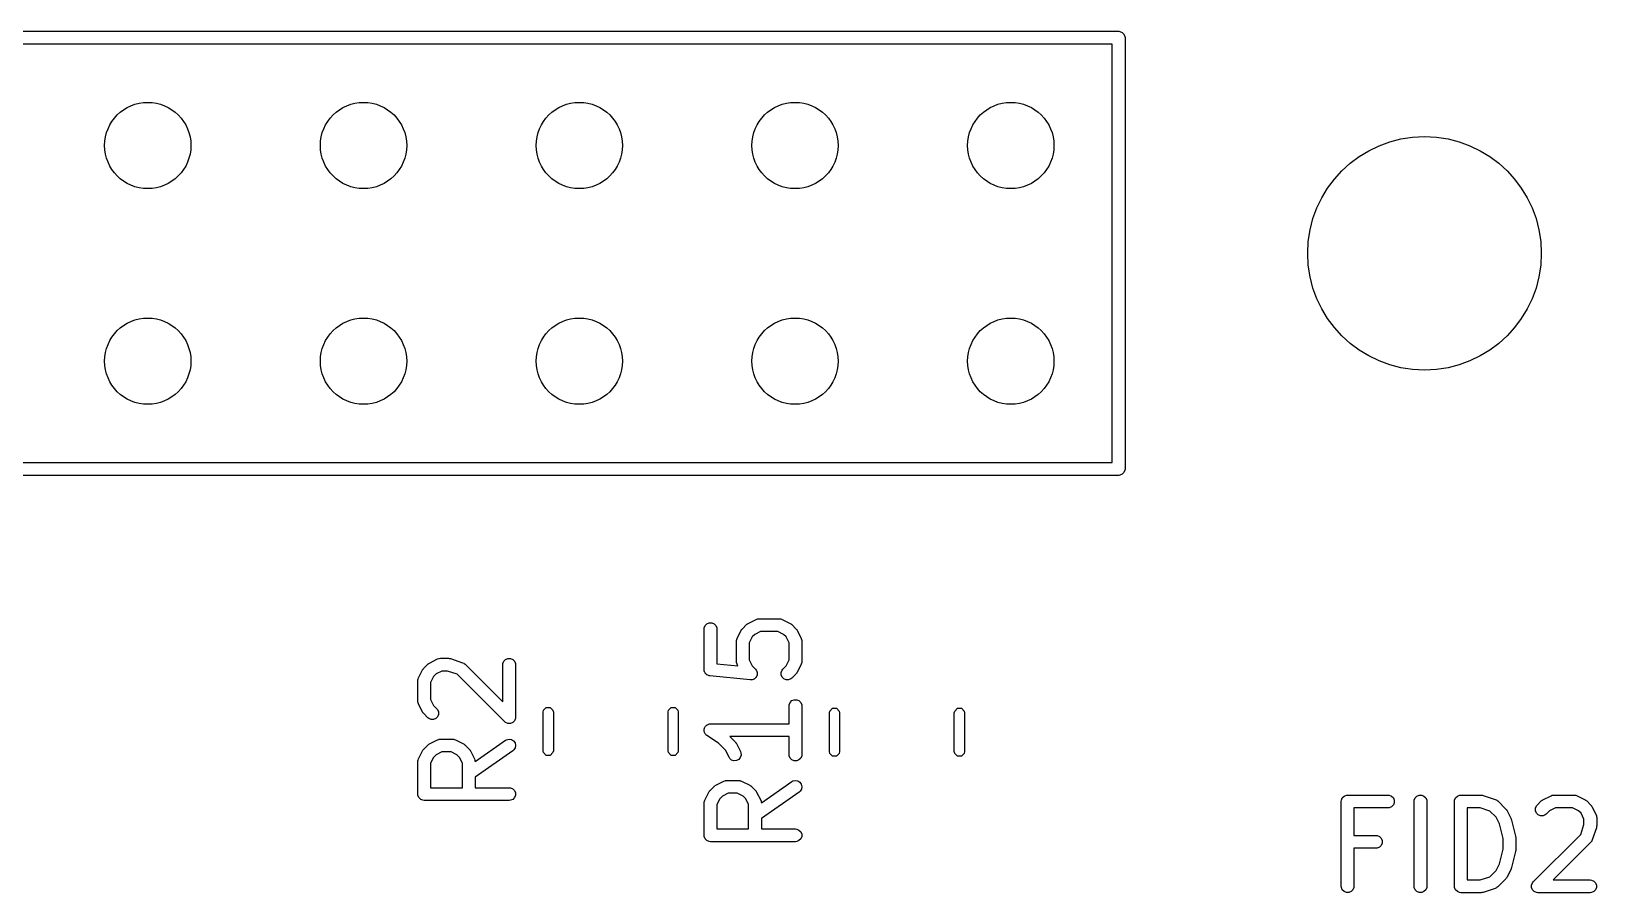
# Model space of a CAD drawing. Header units: inches. Extents: x 1.99 to 4.41, y -4.34 to -2.1.
# Drawn here: x 3.685 to 4.411, y -2.501 to -2.102 of the extents above; entities that cross this region are included whole.
import ezdxf

# ---------------------------------------------------------------- set-up
doc = ezdxf.new("R2010")
doc.units = ezdxf.units.IN
doc.header["$MEASUREMENT"] = 0
doc.layers.add('BLACK', color=250, linetype='CONTINUOUS')

msp = doc.modelspace()

# ---------------------------------------------------------------- linework, layer by layer
at = {"layer": 'BLACK', "linetype": 'CONTINUOUS'}
for p, q in [((2.18898, -2.10177), (4.18898, -2.10177)), ((4.18898, -2.10177), (4.18955, -2.10183)), ((4.18955, -2.10183), (4.19062, -2.10227)), ((4.19062, -2.10227), (4.19143, -2.10308)), ((4.19143, -2.10308), (4.19187, -2.10415)), ((4.18602, -2.10768), (2.19193, -2.10768)), ((4.18602, -2.30177), (4.18602, -2.10768)), ((4.19187, -2.10415), (4.19193, -2.10472)), ((4.19193, -2.10472), (4.19193, -2.30472)), ((2.29193, -2.30177), (4.18602, -2.30177)), ((4.19143, -2.30636), (4.19062, -2.30718)), ((4.19187, -2.3053), (4.19143, -2.30636)), ((4.19193, -2.30472), (4.19187, -2.3053)), ((4.18898, -2.30768), (2.28898, -2.30768)), ((4.18955, -2.30762), (4.18898, -2.30768)), ((4.19062, -2.30718), (4.18955, -2.30762)), ((3.99684, -2.37897), (3.9969, -2.37839)), ((3.99684, -2.39771), (3.99684, -2.37897)), ((3.9969, -2.37839), (3.99734, -2.37732)), ((3.99734, -2.37732), (3.99816, -2.37651)), ((3.99816, -2.37651), (3.99922, -2.37607)), ((3.99922, -2.37607), (4.00037, -2.37607)), ((4.00037, -2.37607), (4.00144, -2.37651)), ((4.00144, -2.37651), (4.00225, -2.37732)), ((4.00225, -2.37732), (4.00269, -2.37839)), ((4.00269, -2.37839), (4.00275, -2.37897)), ((4.00275, -2.37897), (4.00275, -2.39504)), ((4.01215, -2.38327), (4.01403, -2.37952)), ((4.01403, -2.37952), (4.01418, -2.37927)), ((4.01418, -2.37927), (4.01421, -2.3792)), ((4.01421, -2.3792), (4.01428, -2.37912)), ((4.01428, -2.37912), (4.01434, -2.37903)), ((4.01434, -2.37903), (4.0144, -2.37898)), ((4.0144, -2.37898), (4.01458, -2.37875)), ((4.01458, -2.37875), (4.01646, -2.37688)), ((4.01646, -2.37688), (4.01668, -2.37669)), ((4.01668, -2.37669), (4.01673, -2.37663)), ((4.01673, -2.37663), (4.01682, -2.37658)), ((4.01682, -2.37658), (4.0169, -2.37651)), ((4.0169, -2.37651), (4.01698, -2.37648)), ((4.01698, -2.37648), (4.01722, -2.37632)), ((4.01722, -2.37632), (4.02097, -2.37445)), ((4.02097, -2.37445), (4.02151, -2.37424)), ((4.02151, -2.37424), (4.02162, -2.37423)), ((4.02162, -2.37423), (4.02172, -2.37419)), ((4.02172, -2.37419), (4.02229, -2.37414)), ((4.02229, -2.37414), (4.03167, -2.37414)), ((4.03167, -2.37414), (4.03224, -2.37419)), ((4.03224, -2.37419), (4.03234, -2.37423)), ((4.03234, -2.37423), (4.03245, -2.37424)), ((4.03245, -2.37424), (4.03299, -2.37445)), ((4.03299, -2.37445), (4.03674, -2.37632)), ((4.03674, -2.37632), (4.03698, -2.37648)), ((4.03698, -2.37648), (4.03706, -2.37651)), ((4.03706, -2.37651), (4.03714, -2.37658)), ((4.03714, -2.37658), (4.03723, -2.37663)), ((4.03723, -2.37663), (4.03728, -2.37669)), ((4.03728, -2.37669), (4.0375, -2.37688)), ((4.0375, -2.37688), (4.03938, -2.37875)), ((4.03938, -2.37875), (4.03956, -2.37898)), ((4.03956, -2.37898), (4.03962, -2.37903)), ((4.03962, -2.37903), (4.03968, -2.37912)), ((4.03968, -2.37912), (4.03975, -2.3792)), ((4.03975, -2.3792), (4.03978, -2.37927)), ((4.03978, -2.37927), (4.03993, -2.37952)), ((4.03993, -2.37952), (4.04181, -2.38327)), ((4.01184, -2.38459), (4.0119, -2.38401)), ((4.01184, -2.39396), (4.01184, -2.38459)), ((4.0119, -2.38401), (4.01194, -2.38392)), ((4.01194, -2.38392), (4.01195, -2.38381)), ((4.01195, -2.38381), (4.01215, -2.38327)), ((4.0191, -2.38259), (4.01775, -2.38529)), ((4.01775, -2.38529), (4.01775, -2.39327)), ((4.02029, -2.38139), (4.0191, -2.38259)), ((4.02299, -2.38004), (4.02029, -2.38139)), ((4.03097, -2.38004), (4.02299, -2.38004)), ((4.03367, -2.38139), (4.03097, -2.38004)), ((4.03486, -2.38259), (4.03367, -2.38139)), ((4.03621, -2.38529), (4.03486, -2.38259)), ((4.03621, -2.39327), (4.03621, -2.38529)), ((4.04181, -2.38327), (4.04201, -2.38381)), ((4.04201, -2.38381), (4.04202, -2.38392)), ((4.04202, -2.38392), (4.04206, -2.38401)), ((4.04206, -2.38401), (4.04212, -2.38459)), ((4.04212, -2.38459), (4.04212, -2.39396)), ((3.86955, -2.39468), (3.8733, -2.3928)), ((3.8733, -2.3928), (3.87384, -2.3926)), ((3.87384, -2.3926), (3.87394, -2.39259)), ((3.87394, -2.39259), (3.87404, -2.39255)), ((3.87404, -2.39255), (3.87462, -2.39249)), ((3.87462, -2.39249), (3.87837, -2.39249)), ((3.87837, -2.39249), (3.87866, -2.39252)), ((3.87866, -2.39252), (3.87874, -2.39251)), ((3.87874, -2.39251), (3.87884, -2.39254)), ((3.87884, -2.39254), (3.87894, -2.39255)), ((3.87894, -2.39255), (3.87902, -2.39258)), ((3.87902, -2.39258), (3.8793, -2.39264)), ((3.8793, -2.39264), (3.88493, -2.39452)), ((3.90359, -2.39487), (3.90403, -2.3938)), ((3.90403, -2.3938), (3.90485, -2.39299)), ((3.90485, -2.39299), (3.90591, -2.39255)), ((3.90591, -2.39255), (3.90706, -2.39255)), ((3.90706, -2.39255), (3.90813, -2.39299)), ((3.90813, -2.39299), (3.90894, -2.3938)), ((3.90894, -2.3938), (3.90938, -2.39487)), ((4.0119, -2.39454), (4.01184, -2.39396)), ((4.01775, -2.39327), (4.0191, -2.39596)), ((4.03486, -2.39596), (4.03621, -2.39327)), ((4.04212, -2.39396), (4.04206, -2.39454)), ((3.86448, -2.40162), (3.86635, -2.39787)), ((3.86635, -2.39787), (3.86651, -2.39763)), ((3.86651, -2.39763), (3.86654, -2.39755)), ((3.86654, -2.39755), (3.8666, -2.39747)), ((3.8666, -2.39747), (3.86666, -2.39738)), ((3.86666, -2.39738), (3.86672, -2.39733)), ((3.86672, -2.39733), (3.86691, -2.39711)), ((3.86691, -2.39711), (3.86878, -2.39523)), ((3.86878, -2.39523), (3.86901, -2.39505)), ((3.86901, -2.39505), (3.86906, -2.39499)), ((3.86906, -2.39499), (3.86915, -2.39493)), ((3.86915, -2.39493), (3.86923, -2.39486)), ((3.86923, -2.39486), (3.8693, -2.39483)), ((3.8693, -2.39483), (3.86955, -2.39468)), ((3.87142, -2.40094), (3.87007, -2.40364)), ((3.87262, -2.39975), (3.87142, -2.40094)), ((3.87531, -2.3984), (3.87262, -2.39975)), ((3.87789, -2.3984), (3.87531, -2.3984)), ((3.8824, -2.3999), (3.87789, -2.3984)), ((3.9044, -2.4219), (3.8824, -2.3999)), ((3.88493, -2.39452), (3.88545, -2.39475)), ((3.88545, -2.39475), (3.88553, -2.39482)), ((3.88553, -2.39482), (3.88563, -2.39486)), ((3.88563, -2.39486), (3.88608, -2.39523)), ((3.88608, -2.39523), (3.90354, -2.41269)), ((3.90354, -2.39544), (3.90359, -2.39487)), ((3.90354, -2.41269), (3.90354, -2.39544)), ((3.90938, -2.39487), (3.90944, -2.39544)), ((3.90944, -2.39544), (3.90944, -2.41982)), ((3.99686, -2.39793), (3.99684, -2.39771)), ((3.99686, -2.398), (3.99686, -2.39793)), ((3.99688, -2.39807), (3.99686, -2.398)), ((3.9969, -2.39829), (3.99688, -2.39807)), ((3.99707, -2.39869), (3.9969, -2.39829)), ((3.99719, -2.3991), (3.99707, -2.39869)), ((3.99728, -2.39922), (3.99719, -2.3991)), ((3.99734, -2.39935), (3.99728, -2.39922)), ((3.99765, -2.39966), (3.99734, -2.39935)), ((3.99792, -2.39999), (3.99765, -2.39966)), ((3.99805, -2.40006), (3.99792, -2.39999)), ((3.99816, -2.40017), (3.99805, -2.40006)), ((3.99855, -2.40033), (3.99816, -2.40017)), ((3.99893, -2.40054), (3.99855, -2.40033)), ((3.99915, -2.40058), (3.99893, -2.40054)), ((3.99922, -2.40061), (3.99915, -2.40058)), ((3.99929, -2.40061), (3.99922, -2.40061)), ((3.9995, -2.40065), (3.99929, -2.40061)), ((4.01825, -2.40253), (3.9995, -2.40065)), ((4.00275, -2.39504), (4.01252, -2.39602)), ((4.01194, -2.39464), (4.0119, -2.39454)), ((4.01195, -2.39474), (4.01194, -2.39464)), ((4.01215, -2.39528), (4.01195, -2.39474)), ((4.01252, -2.39602), (4.01215, -2.39528)), ((4.0191, -2.39596), (4.02063, -2.3975)), ((4.02082, -2.40146), (4.02049, -2.40174)), ((4.02063, -2.3975), (4.021, -2.39795)), ((4.02089, -2.40133), (4.02082, -2.40146)), ((4.021, -2.40123), (4.02089, -2.40133)), ((4.021, -2.39795), (4.02106, -2.39808)), ((4.02116, -2.40083), (4.021, -2.40123)), ((4.02106, -2.39808), (4.02115, -2.3982)), ((4.02115, -2.3982), (4.02127, -2.39861)), ((4.02137, -2.40045), (4.02116, -2.40083)), ((4.02127, -2.39861), (4.02144, -2.39901)), ((4.02138, -2.4003), (4.02137, -2.40045)), ((4.02144, -2.40016), (4.02138, -2.4003)), ((4.02144, -2.39901), (4.02144, -2.39916)), ((4.02144, -2.39916), (4.02148, -2.3993)), ((4.02148, -2.3993), (4.02144, -2.39973)), ((4.02144, -2.39973), (4.02144, -2.40016)), ((4.03252, -2.39901), (4.03296, -2.39795)), ((4.03252, -2.40016), (4.03252, -2.39901)), ((4.03296, -2.40123), (4.03252, -2.40016)), ((4.03296, -2.39795), (4.03333, -2.3975)), ((4.03378, -2.40204), (4.03296, -2.40123)), ((4.03333, -2.3975), (4.03486, -2.39596)), ((4.03938, -2.3998), (4.0375, -2.40168)), ((4.03956, -2.39957), (4.03938, -2.3998)), ((4.03962, -2.39952), (4.03956, -2.39957)), ((4.03968, -2.39943), (4.03962, -2.39952)), ((4.03975, -2.39935), (4.03968, -2.39943)), ((4.03978, -2.39928), (4.03975, -2.39935)), ((4.03993, -2.39903), (4.03978, -2.39928)), ((4.04181, -2.39528), (4.03993, -2.39903)), ((4.04201, -2.39474), (4.04181, -2.39528)), ((4.04202, -2.39464), (4.04201, -2.39474)), ((4.04206, -2.39454), (4.04202, -2.39464)), ((3.86417, -2.40294), (3.86422, -2.40237)), ((3.86417, -2.41232), (3.86417, -2.40294)), ((3.86422, -2.40237), (3.86426, -2.40227)), ((3.86426, -2.40227), (3.86427, -2.40216)), ((3.86427, -2.40216), (3.86448, -2.40162)), ((3.87007, -2.40364), (3.87007, -2.41162)), ((4.01883, -2.40253), (4.01825, -2.40253)), ((4.01897, -2.40248), (4.01883, -2.40253)), ((4.01912, -2.40248), (4.01897, -2.40248)), ((4.01952, -2.40232), (4.01912, -2.40248)), ((4.01993, -2.40219), (4.01952, -2.40232)), ((4.02005, -2.4021), (4.01993, -2.40219)), ((4.02018, -2.40204), (4.02005, -2.4021)), ((4.02049, -2.40174), (4.02018, -2.40204)), ((4.03484, -2.40248), (4.03378, -2.40204)), ((4.03599, -2.40248), (4.03484, -2.40248)), ((4.03706, -2.40204), (4.03599, -2.40248)), ((4.0375, -2.40168), (4.03706, -2.40204)), ((3.86422, -2.41289), (3.86417, -2.41232)), ((3.86426, -2.41299), (3.86422, -2.41289)), ((3.86427, -2.4131), (3.86426, -2.41299)), ((3.86448, -2.41364), (3.86427, -2.4131)), ((3.86635, -2.41739), (3.86448, -2.41364)), ((3.87007, -2.41162), (3.87142, -2.41432)), ((3.87142, -2.41432), (3.87296, -2.41585)), ((3.87296, -2.41585), (3.87332, -2.4163)), ((3.92242, -2.41653), (3.9237, -2.41526)), ((3.9237, -2.41526), (3.92551, -2.41526)), ((3.92551, -2.41526), (3.92679, -2.41653)), ((3.9803, -2.41653), (3.98158, -2.41526)), ((3.98158, -2.41526), (3.98338, -2.41526)), ((3.98338, -2.41526), (3.98466, -2.41653)), ((4.03621, -2.41459), (4.03627, -2.41401)), ((4.03621, -2.42288), (4.03621, -2.41459)), ((4.03627, -2.41401), (4.03671, -2.41295)), ((4.03671, -2.41295), (4.03753, -2.41213)), ((4.03753, -2.41213), (4.03859, -2.41169)), ((4.03859, -2.41169), (4.03974, -2.41169)), ((4.03974, -2.41169), (4.04081, -2.41213)), ((4.04081, -2.41213), (4.04162, -2.41295)), ((4.04162, -2.41295), (4.04206, -2.41401)), ((4.04206, -2.41401), (4.04212, -2.41459)), ((4.04212, -2.41459), (4.04212, -2.43708)), ((4.0551, -2.41693), (4.05638, -2.41565)), ((4.05638, -2.41565), (4.05819, -2.41565)), ((4.05819, -2.41565), (4.05947, -2.41693)), ((4.11298, -2.41693), (4.11425, -2.41565)), ((4.11425, -2.41565), (4.11606, -2.41565)), ((4.11606, -2.41565), (4.11734, -2.41693)), ((3.86651, -2.41764), (3.86635, -2.41739)), ((3.86654, -2.41771), (3.86651, -2.41764)), ((3.8666, -2.41779), (3.86654, -2.41771)), ((3.86666, -2.41788), (3.8666, -2.41779)), ((3.86672, -2.41793), (3.86666, -2.41788)), ((3.86691, -2.41815), (3.86672, -2.41793)), ((3.86878, -2.42003), (3.86691, -2.41815)), ((3.86923, -2.4204), (3.86878, -2.42003)), ((3.87029, -2.42084), (3.86923, -2.4204)), ((3.87144, -2.42084), (3.87029, -2.42084)), ((3.87251, -2.4204), (3.87144, -2.42084)), ((3.87332, -2.41958), (3.87251, -2.4204)), ((3.87332, -2.4163), (3.87376, -2.41737)), ((3.87376, -2.41852), (3.87332, -2.41958)), ((3.87376, -2.41737), (3.87376, -2.41852)), ((3.90485, -2.42227), (3.9044, -2.4219)), ((3.9056, -2.42258), (3.90485, -2.42227)), ((3.90591, -2.42271), (3.9056, -2.42258)), ((3.90706, -2.42271), (3.90591, -2.42271)), ((3.90591, -2.42271), (3.90591, -2.42271)), ((3.90813, -2.42227), (3.90706, -2.42271)), ((3.90894, -2.42146), (3.90813, -2.42227)), ((3.90926, -2.4207), (3.90894, -2.42146)), ((3.90938, -2.42039), (3.90926, -2.4207)), ((3.90944, -2.41982), (3.90938, -2.42039)), ((3.92224, -2.41744), (3.92242, -2.41653)), ((3.92224, -2.43532), (3.92224, -2.41744)), ((3.92679, -2.41653), (3.92697, -2.41744)), ((3.92697, -2.41744), (3.92697, -2.43532)), ((3.98012, -2.41744), (3.9803, -2.41653)), ((3.98012, -2.43532), (3.98012, -2.41744)), ((3.98466, -2.41653), (3.98484, -2.41744)), ((3.98484, -2.41744), (3.98484, -2.43532)), ((3.99842, -2.42327), (3.99866, -2.42311)), ((3.99866, -2.42311), (3.99895, -2.42305)), ((3.99895, -2.42305), (3.99922, -2.42294)), ((3.99922, -2.42294), (3.99979, -2.42288)), ((3.99979, -2.42288), (3.99979, -2.42288)), ((3.99979, -2.42288), (3.99979, -2.42288)), ((3.99979, -2.42288), (3.9998, -2.42288)), ((3.9998, -2.42288), (4.03621, -2.42288)), ((4.05492, -2.41783), (4.0551, -2.41693)), ((4.05492, -2.43571), (4.05492, -2.41783)), ((4.05947, -2.41693), (4.05965, -2.41783)), ((4.05965, -2.41783), (4.05965, -2.43571)), ((4.1128, -2.41783), (4.11298, -2.41693)), ((4.1128, -2.43571), (4.1128, -2.41783)), ((4.11734, -2.41693), (4.11752, -2.41783)), ((4.11752, -2.41783), (4.11752, -2.43571)), ((3.86955, -2.43217), (3.8733, -2.4303)), ((3.8733, -2.4303), (3.87384, -2.43009)), ((3.87384, -2.43009), (3.87394, -2.43008)), ((3.87394, -2.43008), (3.87404, -2.43004)), ((3.87404, -2.43004), (3.87462, -2.42999)), ((3.87462, -2.42999), (3.88024, -2.42999)), ((3.88024, -2.42999), (3.88082, -2.43004)), ((3.88082, -2.43004), (3.88092, -2.43008)), ((3.88092, -2.43008), (3.88102, -2.43009)), ((3.88102, -2.43009), (3.88156, -2.4303)), ((3.88156, -2.4303), (3.88531, -2.43217)), ((3.9048, -2.43052), (3.9053, -2.43024)), ((3.9053, -2.43024), (3.90642, -2.42999)), ((3.90642, -2.42999), (3.90756, -2.43019)), ((3.90756, -2.43019), (3.90853, -2.43081)), ((3.99684, -2.42584), (3.9969, -2.42555)), ((3.9969, -2.42612), (3.99684, -2.42584)), ((3.9969, -2.42526), (3.99701, -2.42499)), ((3.9969, -2.42555), (3.9969, -2.42526)), ((3.9969, -2.42641), (3.9969, -2.42612)), ((3.99701, -2.42668), (3.9969, -2.42641)), ((3.99701, -2.42499), (3.99707, -2.42471)), ((3.99707, -2.42697), (3.99701, -2.42668)), ((3.99707, -2.42471), (3.99723, -2.42446)), ((3.99723, -2.42721), (3.99707, -2.42697)), ((3.99723, -2.42446), (3.99734, -2.42419)), ((3.99734, -2.42747), (3.99723, -2.42721)), ((3.99734, -2.42419), (3.99755, -2.42399)), ((3.99755, -2.42768), (3.99734, -2.42747)), ((3.99755, -2.42399), (3.99771, -2.42375)), ((3.99771, -2.42792), (3.99755, -2.42768)), ((3.99771, -2.42375), (3.99795, -2.42359)), ((3.99815, -2.42829), (3.99771, -2.42792)), ((3.99795, -2.42359), (3.99816, -2.42338)), ((3.99816, -2.42829), (3.99815, -2.42829)), ((3.99816, -2.42338), (3.99842, -2.42327)), ((4.00354, -2.43188), (3.99816, -2.42829)), ((3.99816, -2.42829), (3.99816, -2.42829)), ((3.99816, -2.42829), (3.99816, -2.42829)), ((4.03621, -2.42879), (4.0088, -2.42879)), ((4.0088, -2.42879), (4.01126, -2.43125)), ((4.03621, -2.43708), (4.03621, -2.42879)), ((3.86448, -2.43912), (3.86635, -2.43537)), ((3.86635, -2.43537), (3.86651, -2.43512)), ((3.86651, -2.43512), (3.86654, -2.43505)), ((3.86654, -2.43505), (3.8666, -2.43497)), ((3.8666, -2.43497), (3.86666, -2.43488)), ((3.86666, -2.43488), (3.86672, -2.43483)), ((3.86672, -2.43483), (3.86691, -2.4346)), ((3.86691, -2.4346), (3.86878, -2.43273)), ((3.86878, -2.43273), (3.86901, -2.43254)), ((3.86901, -2.43254), (3.86906, -2.43248)), ((3.86906, -2.43248), (3.86915, -2.43243)), ((3.86915, -2.43243), (3.86923, -2.43236)), ((3.86923, -2.43236), (3.8693, -2.43233)), ((3.8693, -2.43233), (3.86955, -2.43217)), ((3.87262, -2.43724), (3.87142, -2.43844)), ((3.87531, -2.43589), (3.87262, -2.43724)), ((3.87955, -2.43589), (3.87531, -2.43589)), ((3.88224, -2.43724), (3.87955, -2.43589)), ((3.88344, -2.43844), (3.88224, -2.43724)), ((3.88531, -2.43217), (3.88556, -2.43233)), ((3.88556, -2.43233), (3.88563, -2.43236)), ((3.88563, -2.43236), (3.88571, -2.43243)), ((3.88571, -2.43243), (3.8858, -2.43248)), ((3.8858, -2.43248), (3.88585, -2.43254)), ((3.88585, -2.43254), (3.88608, -2.43273)), ((3.88608, -2.43273), (3.88795, -2.4346)), ((3.88795, -2.4346), (3.88814, -2.43483)), ((3.88814, -2.43483), (3.8882, -2.43488)), ((3.8882, -2.43488), (3.88826, -2.43497)), ((3.88826, -2.43497), (3.88832, -2.43505)), ((3.88832, -2.43505), (3.88835, -2.43512)), ((3.88835, -2.43512), (3.88851, -2.43537)), ((3.88851, -2.43537), (3.89038, -2.43912)), ((3.89069, -2.44039), (3.9048, -2.43052)), ((3.90818, -2.43536), (3.89069, -2.4476)), ((3.90862, -2.43498), (3.90818, -2.43536)), ((3.90853, -2.43081), (3.90919, -2.43175)), ((3.90924, -2.43401), (3.90862, -2.43498)), ((3.90919, -2.43175), (3.90944, -2.43288)), ((3.90944, -2.43288), (3.90924, -2.43401)), ((3.92242, -2.43622), (3.92224, -2.43532)), ((3.9237, -2.4375), (3.92242, -2.43622)), ((3.92551, -2.4375), (3.9237, -2.4375)), ((3.92679, -2.43622), (3.92551, -2.4375)), ((3.92697, -2.43532), (3.92679, -2.43622)), ((3.9803, -2.43622), (3.98012, -2.43532)), ((3.98158, -2.4375), (3.9803, -2.43622)), ((3.98338, -2.4375), (3.98158, -2.4375)), ((3.98466, -2.43622), (3.98338, -2.4375)), ((3.98484, -2.43532), (3.98466, -2.43622)), ((4.00674, -2.43508), (4.00354, -2.43188)), ((4.0084, -2.4384), (4.00674, -2.43508)), ((4.01126, -2.43125), (4.01144, -2.43147)), ((4.01144, -2.43147), (4.0115, -2.43152)), ((4.0115, -2.43152), (4.01156, -2.43161)), ((4.01156, -2.43161), (4.01162, -2.43169)), ((4.01162, -2.43169), (4.01165, -2.43176)), ((4.01165, -2.43176), (4.01181, -2.43201)), ((4.01181, -2.43201), (4.01369, -2.43576)), ((4.01397, -2.43745), (4.01361, -2.43855)), ((4.01369, -2.43576), (4.01389, -2.4363)), ((4.01389, -2.4363), (4.01397, -2.43745)), ((4.03627, -2.43766), (4.03621, -2.43708)), ((4.03671, -2.43872), (4.03627, -2.43766)), ((4.04206, -2.43766), (4.04162, -2.43872)), ((4.04212, -2.43708), (4.04206, -2.43766)), ((4.0551, -2.43662), (4.05492, -2.43571)), ((4.05638, -2.43789), (4.0551, -2.43662)), ((4.05947, -2.43662), (4.05819, -2.43789)), ((4.05965, -2.43571), (4.05947, -2.43662)), ((4.11298, -2.43662), (4.1128, -2.43571)), ((4.11425, -2.43789), (4.11298, -2.43662)), ((4.11734, -2.43662), (4.11606, -2.43789)), ((4.11752, -2.43571), (4.11734, -2.43662)), ((3.86417, -2.44044), (3.86422, -2.43986)), ((3.86417, -2.45544), (3.86417, -2.44044)), ((3.86422, -2.43986), (3.86426, -2.43976)), ((3.86426, -2.43976), (3.86427, -2.43966)), ((3.86427, -2.43966), (3.86448, -2.43912)), ((3.87142, -2.43844), (3.87007, -2.44114)), ((3.87007, -2.44114), (3.87007, -2.45248)), ((3.88479, -2.44114), (3.88344, -2.43844)), ((3.88479, -2.45248), (3.88479, -2.44114)), ((3.89038, -2.43912), (3.89059, -2.43966)), ((3.89059, -2.43966), (3.8906, -2.43976)), ((3.8906, -2.43976), (3.89064, -2.43986)), ((3.89064, -2.43986), (3.89069, -2.44039)), ((4.00871, -2.43889), (4.0084, -2.4384)), ((4.00958, -2.43965), (4.00871, -2.43889)), ((4.01068, -2.44001), (4.00958, -2.43965)), ((4.01182, -2.43993), (4.01068, -2.44001)), ((4.01286, -2.43942), (4.01182, -2.43993)), ((4.01361, -2.43855), (4.01286, -2.43942)), ((4.03753, -2.43954), (4.03671, -2.43872)), ((4.03859, -2.43998), (4.03753, -2.43954)), ((4.03974, -2.43998), (4.03859, -2.43998)), ((4.04081, -2.43954), (4.03974, -2.43998)), ((4.04162, -2.43872), (4.04081, -2.43954)), ((4.05819, -2.43789), (4.05638, -2.43789)), ((4.11606, -2.43789), (4.11425, -2.43789)), ((3.89069, -2.4476), (3.89069, -2.45248)), ((3.99958, -2.45374), (4.00146, -2.45187)), ((4.00146, -2.45187), (4.00168, -2.45168)), ((4.00168, -2.45168), (4.00174, -2.45162)), ((4.00174, -2.45162), (4.00182, -2.45157)), ((4.00182, -2.45157), (4.00191, -2.4515)), ((4.00191, -2.4515), (4.00198, -2.45147)), ((4.00198, -2.45147), (4.00223, -2.45131)), ((4.00223, -2.45131), (4.00597, -2.44944)), ((4.00597, -2.44944), (4.00652, -2.44923)), ((4.00652, -2.44923), (4.00662, -2.44923)), ((4.00662, -2.44923), (4.00672, -2.44918)), ((4.00672, -2.44918), (4.0073, -2.44913)), ((4.0073, -2.44913), (4.01292, -2.44913)), ((4.01292, -2.44913), (4.0135, -2.44918)), ((4.0135, -2.44918), (4.01359, -2.44923)), ((4.01359, -2.44923), (4.0137, -2.44923)), ((4.0137, -2.44923), (4.01424, -2.44944)), ((4.01424, -2.44944), (4.01799, -2.45131)), ((4.01799, -2.45131), (4.01824, -2.45147)), ((4.01824, -2.45147), (4.01831, -2.4515)), ((4.01831, -2.4515), (4.01839, -2.45157)), ((4.01839, -2.45157), (4.01848, -2.45162)), ((4.01848, -2.45162), (4.01853, -2.45168)), ((4.01853, -2.45168), (4.01876, -2.45187)), ((4.01876, -2.45187), (4.02063, -2.45374)), ((4.02337, -2.45954), (4.03747, -2.44966)), ((4.03747, -2.44966), (4.03798, -2.44938)), ((4.03798, -2.44938), (4.0391, -2.44913)), ((4.0391, -2.44913), (4.04024, -2.44933)), ((4.04024, -2.44933), (4.04121, -2.44995)), ((4.04121, -2.44995), (4.04187, -2.45089)), ((4.04187, -2.45089), (4.04212, -2.45202)), ((4.04212, -2.45202), (4.04192, -2.45315)), ((3.86422, -2.45601), (3.86417, -2.45544)), ((3.86466, -2.45708), (3.86422, -2.45601)), ((3.86548, -2.45789), (3.86466, -2.45708)), ((3.86654, -2.45833), (3.86548, -2.45789)), ((3.86712, -2.45839), (3.86654, -2.45833)), ((3.90649, -2.45839), (3.86712, -2.45839)), ((3.87007, -2.45248), (3.88479, -2.45248)), ((3.89069, -2.45248), (3.90649, -2.45248)), ((3.90649, -2.45248), (3.90706, -2.45254)), ((3.90706, -2.45833), (3.90649, -2.45839)), ((3.90706, -2.45254), (3.90813, -2.45298)), ((3.90813, -2.45789), (3.90706, -2.45833)), ((3.90813, -2.45298), (3.90894, -2.4538)), ((3.90894, -2.45708), (3.90813, -2.45789)), ((3.90894, -2.4538), (3.90938, -2.45486)), ((3.90938, -2.45601), (3.90894, -2.45708)), ((3.90938, -2.45486), (3.90938, -2.45601)), ((3.99684, -2.45958), (3.9969, -2.459)), ((3.9969, -2.459), (3.99694, -2.45891)), ((3.99694, -2.45891), (3.99695, -2.4588)), ((3.99695, -2.4588), (3.99715, -2.45826)), ((3.99715, -2.45826), (3.99903, -2.45451)), ((3.99903, -2.45451), (3.99919, -2.45426)), ((3.99919, -2.45426), (3.99922, -2.45419)), ((3.99922, -2.45419), (3.99928, -2.45411)), ((3.99928, -2.45411), (3.99934, -2.45402)), ((3.99934, -2.45402), (3.9994, -2.45397)), ((3.9994, -2.45397), (3.99958, -2.45374)), ((4.0041, -2.45758), (4.00275, -2.46028)), ((4.00529, -2.45638), (4.0041, -2.45758)), ((4.00799, -2.45503), (4.00529, -2.45638)), ((4.01222, -2.45503), (4.00799, -2.45503)), ((4.01492, -2.45638), (4.01222, -2.45503)), ((4.01612, -2.45758), (4.01492, -2.45638)), ((4.01747, -2.46028), (4.01612, -2.45758)), ((4.02063, -2.45374), (4.02082, -2.45397)), ((4.02082, -2.45397), (4.02088, -2.45402)), ((4.02088, -2.45402), (4.02093, -2.45411)), ((4.02093, -2.45411), (4.021, -2.45419)), ((4.021, -2.45419), (4.02103, -2.45426)), ((4.02103, -2.45426), (4.02118, -2.45451)), ((4.02118, -2.45451), (4.02306, -2.45826)), ((4.02306, -2.45826), (4.02327, -2.4588)), ((4.02327, -2.4588), (4.02327, -2.45891)), ((4.02327, -2.45891), (4.02331, -2.459)), ((4.02331, -2.459), (4.02337, -2.45954)), ((4.04086, -2.4545), (4.02337, -2.46674)), ((4.0413, -2.45412), (4.04086, -2.4545)), ((4.04192, -2.45315), (4.0413, -2.45412)), ((4.29214, -2.45885), (4.29219, -2.45828)), ((4.29214, -2.49822), (4.29214, -2.45885)), ((4.29219, -2.45828), (4.29263, -2.45721)), ((4.29263, -2.45721), (4.29345, -2.4564)), ((4.29345, -2.4564), (4.29451, -2.45596)), ((4.29451, -2.45596), (4.29509, -2.4559)), ((4.29509, -2.4559), (4.31384, -2.4559)), ((4.31384, -2.4559), (4.31441, -2.45596)), ((4.31441, -2.45596), (4.31548, -2.4564)), ((4.31548, -2.4564), (4.31629, -2.45721)), ((4.31629, -2.45721), (4.31673, -2.45828)), ((4.31673, -2.45943), (4.31629, -2.46049)), ((4.31673, -2.45828), (4.31673, -2.45943)), ((4.32588, -2.45885), (4.32594, -2.45828)), ((4.32588, -2.49822), (4.32588, -2.45885)), ((4.32594, -2.45828), (4.32638, -2.45721)), ((4.32638, -2.45721), (4.32719, -2.4564)), ((4.32719, -2.4564), (4.32826, -2.45596)), ((4.32826, -2.45596), (4.32941, -2.45596)), ((4.32941, -2.45596), (4.33047, -2.4564)), ((4.33047, -2.4564), (4.33129, -2.45721)), ((4.33129, -2.45721), (4.33173, -2.45828)), ((4.33173, -2.45828), (4.33179, -2.45885)), ((4.33179, -2.45885), (4.33179, -2.49822)), ((4.34463, -2.45885), (4.34469, -2.45828)), ((4.34463, -2.49822), (4.34463, -2.45885)), ((4.34469, -2.45828), (4.34513, -2.45721)), ((4.34513, -2.45721), (4.34594, -2.4564)), ((4.34594, -2.4564), (4.34701, -2.45596)), ((4.34701, -2.45596), (4.34758, -2.4559)), ((4.34758, -2.4559), (4.35696, -2.4559)), ((4.35696, -2.4559), (4.35725, -2.45593)), ((4.35725, -2.45593), (4.35732, -2.45592)), ((4.35732, -2.45592), (4.35743, -2.45594)), ((4.35743, -2.45594), (4.35753, -2.45596)), ((4.35753, -2.45596), (4.3576, -2.45598)), ((4.3576, -2.45598), (4.35789, -2.45605)), ((4.35789, -2.45605), (4.36351, -2.45792)), ((4.36351, -2.45792), (4.36404, -2.45816)), ((4.36404, -2.45816), (4.36412, -2.45823)), ((4.36412, -2.45823), (4.36422, -2.45827)), ((4.36422, -2.45827), (4.36467, -2.45864)), ((4.36467, -2.45864), (4.36842, -2.46239)), ((4.38299, -2.46051), (4.38486, -2.45864)), ((4.38486, -2.45864), (4.38509, -2.45845)), ((4.38509, -2.45845), (4.38514, -2.45839)), ((4.38514, -2.45839), (4.38523, -2.45834)), ((4.38523, -2.45834), (4.38531, -2.45827)), ((4.38531, -2.45827), (4.38538, -2.45824)), ((4.38538, -2.45824), (4.38563, -2.45808)), ((4.38563, -2.45808), (4.38938, -2.45621)), ((4.38938, -2.45621), (4.38992, -2.456)), ((4.38992, -2.456), (4.39003, -2.456)), ((4.39003, -2.456), (4.39013, -2.45596)), ((4.39013, -2.45596), (4.3907, -2.4559)), ((4.3907, -2.4559), (4.40007, -2.4559)), ((4.40007, -2.4559), (4.40065, -2.45596)), ((4.40065, -2.45596), (4.40075, -2.456)), ((4.40075, -2.456), (4.40085, -2.456)), ((4.40085, -2.456), (4.4014, -2.45621)), ((4.4014, -2.45621), (4.40515, -2.45808)), ((4.40515, -2.45808), (4.40539, -2.45824)), ((4.40539, -2.45824), (4.40546, -2.45827)), ((4.40546, -2.45827), (4.40555, -2.45834)), ((4.40555, -2.45834), (4.40563, -2.45839)), ((4.40563, -2.45839), (4.40569, -2.45845)), ((4.40569, -2.45845), (4.40591, -2.45864)), ((4.40591, -2.45864), (4.40779, -2.46051)), ((3.99684, -2.47458), (3.99684, -2.45958)), ((4.00275, -2.46028), (4.00275, -2.47163)), ((4.01747, -2.47163), (4.01747, -2.46028)), ((4.02337, -2.46674), (4.02337, -2.47163)), ((4.31384, -2.4618), (4.29804, -2.4618)), ((4.29804, -2.4618), (4.29804, -2.47465)), ((4.31441, -2.46175), (4.31384, -2.4618)), ((4.31548, -2.46131), (4.31441, -2.46175)), ((4.31629, -2.46049), (4.31548, -2.46131)), ((4.35648, -2.4618), (4.35053, -2.4618)), ((4.35053, -2.4618), (4.35053, -2.49527)), ((4.36098, -2.46331), (4.35648, -2.4618)), ((4.3639, -2.46622), (4.36098, -2.46331)), ((4.36542, -2.46926), (4.3639, -2.46622)), ((4.36842, -2.46239), (4.3686, -2.46261)), ((4.3686, -2.46261), (4.36866, -2.46267)), ((4.36866, -2.46267), (4.36872, -2.46275)), ((4.36872, -2.46275), (4.36878, -2.46283)), ((4.36878, -2.46283), (4.36881, -2.46291)), ((4.36881, -2.46291), (4.36897, -2.46315)), ((4.36897, -2.46315), (4.37084, -2.4669)), ((4.38218, -2.46202), (4.38262, -2.46096)), ((4.38218, -2.46318), (4.38218, -2.46202)), ((4.38262, -2.46424), (4.38218, -2.46318)), ((4.38262, -2.46096), (4.38299, -2.46051)), ((4.38344, -2.46506), (4.38262, -2.46424)), ((4.3845, -2.4655), (4.38344, -2.46506)), ((4.38565, -2.4655), (4.3845, -2.4655)), ((4.38672, -2.46506), (4.38565, -2.4655)), ((4.38716, -2.46469), (4.38672, -2.46506)), ((4.3887, -2.46315), (4.38716, -2.46469)), ((4.3914, -2.4618), (4.3887, -2.46315)), ((4.39938, -2.4618), (4.3914, -2.4618)), ((4.40208, -2.46315), (4.39938, -2.4618)), ((4.40327, -2.46435), (4.40208, -2.46315)), ((4.40462, -2.46705), (4.40327, -2.46435)), ((4.40779, -2.46051), (4.40797, -2.46074)), ((4.40797, -2.46074), (4.40803, -2.46079)), ((4.40803, -2.46079), (4.40809, -2.46088)), ((4.40809, -2.46088), (4.40815, -2.46096)), ((4.40815, -2.46096), (4.40818, -2.46103)), ((4.40818, -2.46103), (4.40834, -2.46128)), ((4.40834, -2.46128), (4.41022, -2.46503)), ((4.41022, -2.46503), (4.41042, -2.46557)), ((4.41042, -2.46557), (4.41043, -2.46568)), ((4.41043, -2.46568), (4.41047, -2.46577)), ((4.41047, -2.46577), (4.41053, -2.46635)), ((4.41053, -2.46635), (4.41053, -2.4701)), ((4.00275, -2.47163), (4.01747, -2.47163)), ((4.02337, -2.47163), (4.03917, -2.47163)), ((4.03917, -2.47163), (4.03974, -2.47168)), ((4.03974, -2.47168), (4.04081, -2.47212)), ((4.04081, -2.47212), (4.04162, -2.47294)), ((4.04162, -2.47294), (4.04206, -2.474)), ((4.04206, -2.474), (4.04206, -2.47515)), ((4.36713, -2.47609), (4.36542, -2.46926)), ((4.37084, -2.4669), (4.37086, -2.46695)), ((4.37086, -2.46695), (4.37087, -2.46696)), ((4.37087, -2.46696), (4.37096, -2.46721)), ((4.37096, -2.46721), (4.37105, -2.46745)), ((4.37105, -2.46745), (4.37105, -2.46747)), ((4.37105, -2.46747), (4.37107, -2.46751)), ((4.37107, -2.46751), (4.37294, -2.47501)), ((4.40312, -2.47413), (4.40462, -2.46962)), ((4.40462, -2.46962), (4.40462, -2.46705)), ((4.41038, -2.47103), (4.4085, -2.47666)), ((4.41044, -2.47075), (4.41038, -2.47103)), ((4.41047, -2.47068), (4.41044, -2.47075)), ((4.41048, -2.47057), (4.41047, -2.47068)), ((4.4105, -2.47047), (4.41048, -2.47057)), ((4.41053, -2.4701), (4.4105, -2.47039)), ((4.4105, -2.47039), (4.4105, -2.47047)), ((3.9969, -2.47515), (3.99684, -2.47458)), ((3.99734, -2.47622), (3.9969, -2.47515)), ((3.99816, -2.47703), (3.99734, -2.47622)), ((3.99922, -2.47747), (3.99816, -2.47703)), ((3.9998, -2.47753), (3.99922, -2.47747)), ((4.03917, -2.47753), (3.9998, -2.47753)), ((4.03974, -2.47747), (4.03917, -2.47753)), ((4.04081, -2.47703), (4.03974, -2.47747)), ((4.04162, -2.47622), (4.04081, -2.47703)), ((4.04206, -2.47515), (4.04162, -2.47622)), ((4.29804, -2.47465), (4.30821, -2.47465)), ((4.30821, -2.48055), (4.29804, -2.48055)), ((4.29804, -2.48055), (4.29804, -2.49822)), ((4.30821, -2.47465), (4.30879, -2.4747)), ((4.30879, -2.48049), (4.30821, -2.48055)), ((4.30879, -2.4747), (4.30985, -2.47514)), ((4.30985, -2.48005), (4.30879, -2.48049)), ((4.30985, -2.47514), (4.31067, -2.47596)), ((4.31067, -2.47924), (4.30985, -2.48005)), ((4.31067, -2.47596), (4.31111, -2.47702)), ((4.31111, -2.47817), (4.31067, -2.47924)), ((4.31111, -2.47702), (4.31111, -2.47817)), ((4.36542, -2.48782), (4.36713, -2.48098)), ((4.36713, -2.48098), (4.36713, -2.47609)), ((4.37294, -2.47501), (4.37296, -2.47511)), ((4.37296, -2.47511), (4.37297, -2.47515)), ((4.37297, -2.47515), (4.373, -2.47536)), ((4.373, -2.47536), (4.37303, -2.47558)), ((4.37303, -2.47558), (4.37302, -2.47562)), ((4.37302, -2.47562), (4.37303, -2.47572)), ((4.37303, -2.47572), (4.37303, -2.48135)), ((4.38111, -2.49613), (4.40312, -2.47413)), ((4.40779, -2.47781), (4.39033, -2.49527)), ((4.40815, -2.47736), (4.40779, -2.47781)), ((4.4082, -2.47727), (4.40815, -2.47736)), ((4.40826, -2.47719), (4.4082, -2.47727)), ((4.4085, -2.47666), (4.40826, -2.47719)), ((4.3639, -2.49085), (4.36542, -2.48782)), ((4.37294, -2.48206), (4.37107, -2.48956)), ((4.37296, -2.48196), (4.37294, -2.48206)), ((4.37297, -2.48192), (4.37296, -2.48196)), ((4.373, -2.48171), (4.37297, -2.48192)), ((4.37303, -2.48149), (4.373, -2.48171)), ((4.37303, -2.48135), (4.37302, -2.48145)), ((4.37302, -2.48145), (4.37303, -2.48149)), ((4.35053, -2.49527), (4.35648, -2.49527)), ((4.35648, -2.49527), (4.36098, -2.49377)), ((4.36098, -2.49377), (4.3639, -2.49085)), ((4.36842, -2.49468), (4.36467, -2.49843)), ((4.3686, -2.49446), (4.36842, -2.49468)), ((4.36866, -2.49441), (4.3686, -2.49446)), ((4.36872, -2.49432), (4.36866, -2.49441)), ((4.36878, -2.49424), (4.36872, -2.49432)), ((4.36881, -2.49417), (4.36878, -2.49424)), ((4.36897, -2.49392), (4.36881, -2.49417)), ((4.37084, -2.49017), (4.36897, -2.49392)), ((4.37086, -2.49013), (4.37084, -2.49017)), ((4.37087, -2.49011), (4.37086, -2.49013)), ((4.37096, -2.48987), (4.37087, -2.49011)), ((4.37105, -2.48963), (4.37096, -2.48987)), ((4.37107, -2.48956), (4.37105, -2.48961)), ((4.37105, -2.48961), (4.37105, -2.48963)), ((4.39033, -2.49527), (4.40757, -2.49527)), ((4.40757, -2.49527), (4.40815, -2.49533)), ((4.40815, -2.49533), (4.40921, -2.49577)), ((4.40921, -2.49577), (4.41003, -2.49658)), ((4.29219, -2.4988), (4.29214, -2.49822)), ((4.29263, -2.49986), (4.29219, -2.4988)), ((4.29345, -2.50068), (4.29263, -2.49986)), ((4.29451, -2.50112), (4.29345, -2.50068)), ((4.29566, -2.50112), (4.29451, -2.50112)), ((4.29673, -2.50068), (4.29566, -2.50112)), ((4.29754, -2.49986), (4.29673, -2.50068)), ((4.29798, -2.4988), (4.29754, -2.49986)), ((4.29804, -2.49822), (4.29798, -2.4988)), ((4.32594, -2.4988), (4.32588, -2.49822)), ((4.32638, -2.49986), (4.32594, -2.4988)), ((4.32719, -2.50068), (4.32638, -2.49986)), ((4.32826, -2.50112), (4.32719, -2.50068)), ((4.32941, -2.50112), (4.32826, -2.50112)), ((4.33047, -2.50068), (4.32941, -2.50112)), ((4.33129, -2.49986), (4.33047, -2.50068)), ((4.33173, -2.4988), (4.33129, -2.49986)), ((4.33179, -2.49822), (4.33173, -2.4988)), ((4.34469, -2.4988), (4.34463, -2.49822)), ((4.34513, -2.49986), (4.34469, -2.4988)), ((4.34594, -2.50068), (4.34513, -2.49986)), ((4.34701, -2.50112), (4.34594, -2.50068)), ((4.34758, -2.50117), (4.34701, -2.50112)), ((4.35696, -2.50117), (4.34758, -2.50117)), ((4.35725, -2.50115), (4.35696, -2.50117)), ((4.35732, -2.50115), (4.35725, -2.50115)), ((4.35743, -2.50113), (4.35732, -2.50115)), ((4.35753, -2.50112), (4.35743, -2.50113)), ((4.3576, -2.50109), (4.35753, -2.50112)), ((4.35789, -2.50102), (4.3576, -2.50109)), ((4.36351, -2.49915), (4.35789, -2.50102)), ((4.36404, -2.49891), (4.36351, -2.49915)), ((4.36412, -2.49884), (4.36404, -2.49891)), ((4.36422, -2.4988), (4.36412, -2.49884)), ((4.36467, -2.49843), (4.36422, -2.4988)), ((4.38031, -2.49765), (4.38075, -2.49658)), ((4.38031, -2.4988), (4.38031, -2.49765)), ((4.38075, -2.49986), (4.38031, -2.4988)), ((4.38075, -2.49658), (4.38111, -2.49613)), ((4.38156, -2.50068), (4.38075, -2.49986)), ((4.38263, -2.50112), (4.38156, -2.50068)), ((4.3832, -2.50117), (4.38263, -2.50112)), ((4.40757, -2.50117), (4.3832, -2.50117)), ((4.40815, -2.50112), (4.40757, -2.50117)), ((4.40921, -2.50068), (4.40815, -2.50112)), ((4.41003, -2.49986), (4.40921, -2.50068)), ((4.41003, -2.49658), (4.41047, -2.49765)), ((4.41047, -2.4988), (4.41003, -2.49986)), ((4.41047, -2.49765), (4.41047, -2.4988))]:
    msp.add_line(p, q, dxfattribs=at)
at = {"layer": 'BLACK'}
for centre, radius in [((3.73898, -2.15472), 0.02), ((3.73898, -2.15472), 0.02), ((3.83898, -2.15472), 0.02), ((3.83898, -2.15472), 0.02), ((3.93898, -2.15472), 0.02), ((3.93898, -2.15472), 0.02), ((4.03898, -2.15472), 0.02), ((4.03898, -2.15472), 0.02), ((4.13898, -2.15472), 0.02), ((4.13898, -2.15472), 0.02), ((4.33071, -2.20472), 0.05413), ((4.33071, -2.20472), 0.05413), ((3.73898, -2.25472), 0.02), ((3.73898, -2.25472), 0.02), ((3.83898, -2.25472), 0.02), ((3.83898, -2.25472), 0.02), ((3.93898, -2.25472), 0.02), ((3.93898, -2.25472), 0.02), ((4.03898, -2.25472), 0.02), ((4.03898, -2.25472), 0.02), ((4.13898, -2.25472), 0.02), ((4.13898, -2.25472), 0.02)]:
    msp.add_circle(centre, radius, dxfattribs=at)

doc.saveas('drawing.dxf')
